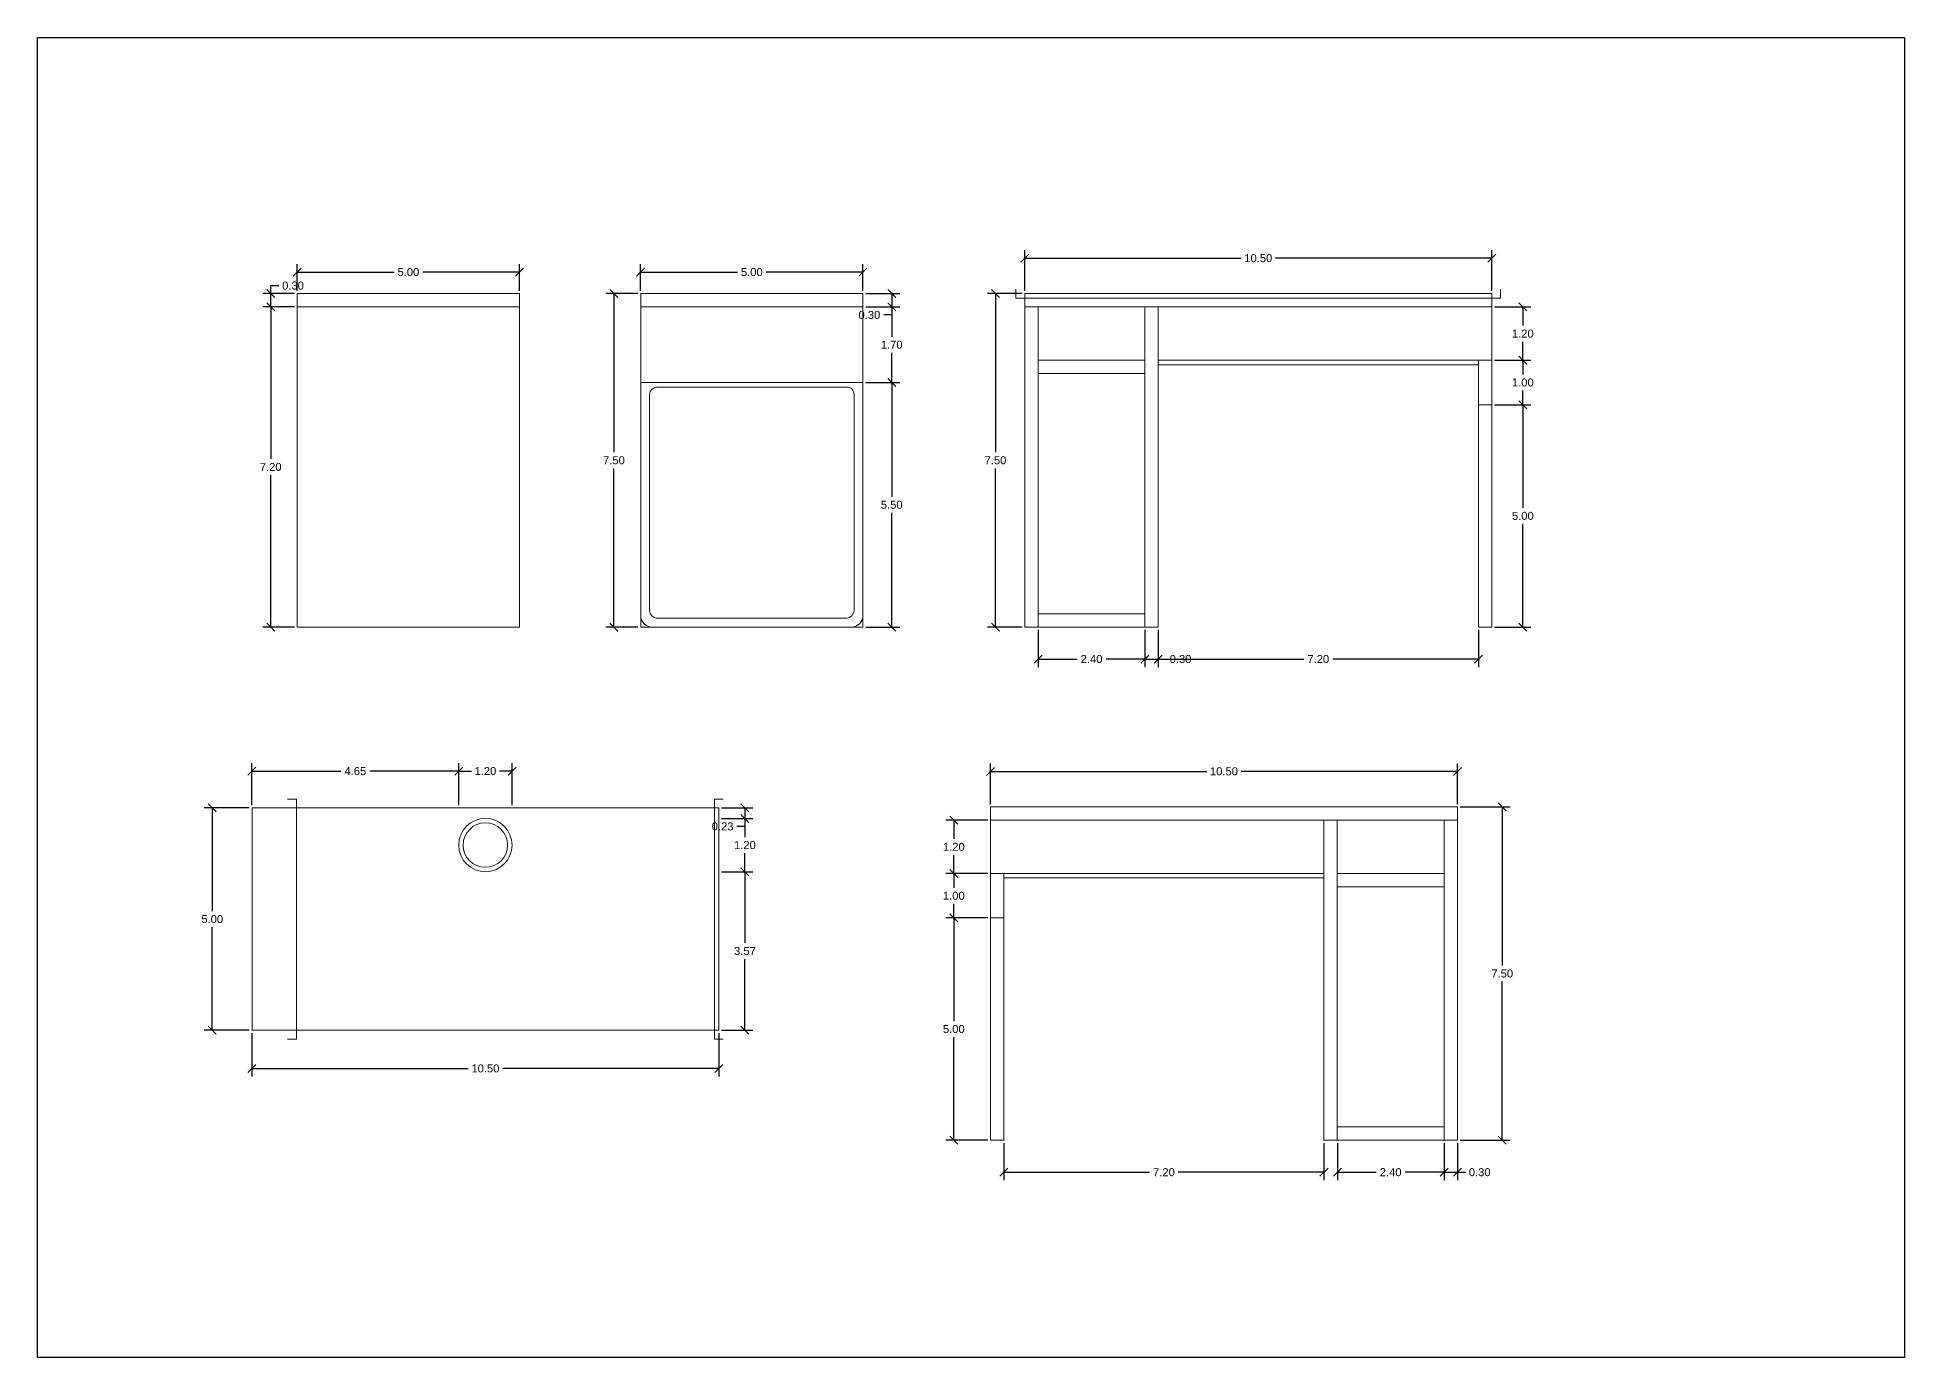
# Model space of a CAD drawing. Header units: centimetres. Extents: x -239 to 1959, y -161 to 626.
# Drawn here: x 314.11 to 356.11, y 596.29 to 625.99 of the extents above; entities that cross this region are included whole.
import ezdxf

# ---------------------------------------------------------------- set-up
doc = ezdxf.new("R2010")
doc.units = ezdxf.units.CM
doc.header["$MEASUREMENT"] = 0
doc.layers.add('linee prospetti', color=1, linetype='Continuous', lineweight=18)
doc.layers.add('quote', color=7, linetype='Continuous', lineweight=5)
doc.styles.get("Standard").update_dxf_attribs({"font": 'Arial.ttf'})
doc.dimstyles.new('quote', dxfattribs={"dimtxt": 0.18, "dimasz": 0.18, "dimexe": 0.18, "dimexo": 0.0625, "dimgap": 0.09, "dimtad": 0, "dimtih": 1, "dimtoh": 1, "dimzin": 0, "dimdsep": 46, "dimtxsty": 'Standard', "dimblk": 'OBLIQUE', "dimblk1": 'OBLIQUE', "dimblk2": 'OBLIQUE', "dimcen": 0.09, "dimadec": 0, "dimazin": 0, "dimtfac": 1, "dimtofl": 0, "dimtmove": 0, "dimatfit": 3, "dimldrblk": 'OBLIQUE', "dimfxl": 1, "dimtolj": 1, "dimtzin": 0, "dimarcsym": 0})
doc.dimstyles.get("Standard").update_dxf_attribs({"dimtxt": 0.18, "dimasz": 0.18, "dimexe": 0.18, "dimexo": 0.0625, "dimgap": 0.09, "dimtad": 0, "dimtih": 1, "dimtoh": 1, "dimdec": 4, "dimzin": 0, "dimdsep": 46, "dimtxsty": 'Standard', "dimcen": 0.09, "dimadec": 0, "dimazin": 0, "dimtfac": 1, "dimtdec": 4, "dimtofl": 0, "dimtmove": 0, "dimatfit": 3, "dimfxl": 1, "dimtolj": 1, "dimtzin": 0, "dimarcsym": 0})

# ---------------------------------------------------------------- blocks, each defined once
blk = doc.blocks.new('_Oblique')
at = {"color": 0, "linetype": 'ByBlock', "lineweight": -2}
blk.add_line((-0.5, -0.5), (0.5, 0.5), dxfattribs=at)
blk = doc.blocks.new('*D515')
at = {"color": 0, "lineweight": -2, "transparency": 16777216}
for p, q in [((319.893, 619.927), (319.18, 619.927)), ((319.36, 619.927), (319.36, 616.508)), ((319.36, 612.727), (319.36, 616.146)), ((319.893, 612.727), (319.18, 612.727))]:
    blk.add_line(p, q, dxfattribs=at)
at = {"layer": 'Defpoints', "color": 0, "transparency": 16777216}
for p in [(319.36, 619.927), (319.956, 619.927), (319.956, 612.727)]:
    blk.add_point(p, dxfattribs=at)
at = {"color": 0, "lineweight": -2, "transparency": 16777216, "xscale": 0.18, "yscale": 0.18, "zscale": 0.18}
for p, rotation in [((319.36, 619.927), 90), ((319.36, 612.727), 270)]:
    blk.add_blockref('_Oblique', p, dxfattribs=dict(at, rotation=rotation))
at = {"color": 0, "transparency": 16777216, "insert": (319.36, 616.327), "char_height": 0.18, "attachment_point": 5}
blk.add_mtext('\\A1;7.20', dxfattribs=at)
blk = doc.blocks.new('*D516')
at = {"color": 0, "lineweight": -2, "transparency": 16777216}
for p, q in [((319.956, 620.289), (319.956, 620.891)), ((324.956, 620.289), (324.956, 620.891)), ((319.956, 620.711), (322.134, 620.711)), ((324.956, 620.711), (322.778, 620.711))]:
    blk.add_line(p, q, dxfattribs=at)
at = {"layer": 'Defpoints', "color": 0, "transparency": 16777216}
for p in [(324.956, 620.711), (319.956, 620.227), (324.956, 620.227)]:
    blk.add_point(p, dxfattribs=at)
at = {"color": 0, "lineweight": -2, "transparency": 16777216, "xscale": 0.18, "yscale": 0.18, "zscale": 0.18, "rotation": 180}
blk.add_blockref('_Oblique', (319.956, 620.711), dxfattribs=at)
at = {"color": 0, "lineweight": -2, "transparency": 16777216, "xscale": 0.18, "yscale": 0.18, "zscale": 0.18}
blk.add_blockref('_Oblique', (324.956, 620.711), dxfattribs=at)
at = {"color": 0, "transparency": 16777216, "insert": (322.456, 620.711), "char_height": 0.18, "attachment_point": 5}
blk.add_mtext('\\A1;5.00', dxfattribs=at)
blk = doc.blocks.new('*D517')
at = {"color": 0, "lineweight": -2, "transparency": 16777216}
for p, q in [((319.36, 620.227), (319.36, 620.407)), ((319.36, 620.407), (319.54, 620.407)), ((319.893, 620.227), (319.18, 620.227)), ((319.893, 619.927), (319.18, 619.927)), ((319.36, 619.927), (319.36, 620.227))]:
    blk.add_line(p, q, dxfattribs=at)
at = {"layer": 'Defpoints', "color": 0, "transparency": 16777216}
for p in [(319.36, 620.227), (319.956, 620.227), (319.956, 619.927)]:
    blk.add_point(p, dxfattribs=at)
at = {"color": 0, "lineweight": -2, "transparency": 16777216, "xscale": 0.18, "yscale": 0.18, "zscale": 0.18}
for p, rotation in [((319.36, 620.227), 90), ((319.36, 619.927), 270)]:
    blk.add_blockref('_Oblique', p, dxfattribs=dict(at, rotation=rotation))
at = {"color": 0, "transparency": 16777216, "insert": (319.862, 620.407), "char_height": 0.18, "attachment_point": 5}
blk.add_mtext('\\A1;0.30', dxfattribs=at)
blk = doc.blocks.new('*D519')
at = {"color": 0, "lineweight": -2, "transparency": 16777216}
for p, q in [((327.619, 620.227), (326.9, 620.227)), ((327.08, 620.227), (327.08, 616.658)), ((327.08, 612.727), (327.08, 616.296)), ((327.619, 612.727), (326.9, 612.727))]:
    blk.add_line(p, q, dxfattribs=at)
at = {"layer": 'Defpoints', "color": 0, "transparency": 16777216}
for p in [(327.08, 620.227), (327.681, 620.227), (327.681, 612.727)]:
    blk.add_point(p, dxfattribs=at)
at = {"color": 0, "lineweight": -2, "transparency": 16777216, "xscale": 0.18, "yscale": 0.18, "zscale": 0.18}
for p, rotation in [((327.08, 620.227), 90), ((327.08, 612.727), 270)]:
    blk.add_blockref('_Oblique', p, dxfattribs=dict(at, rotation=rotation))
at = {"color": 0, "transparency": 16777216, "insert": (327.08, 616.477), "char_height": 0.18, "attachment_point": 5}
blk.add_mtext('\\A1;7.50', dxfattribs=at)
blk = doc.blocks.new('*D520')
at = {"color": 0, "lineweight": -2, "transparency": 16777216}
for p, q in [((332.744, 620.227), (333.508, 620.227)), ((332.744, 619.927), (333.508, 619.927)), ((333.328, 620.227), (333.328, 619.927)), ((333.328, 619.927), (333.328, 619.747)), ((333.328, 619.747), (333.148, 619.747))]:
    blk.add_line(p, q, dxfattribs=at)
at = {"layer": 'Defpoints', "color": 0, "transparency": 16777216}
for p in [(332.681, 620.227), (332.681, 619.927), (333.328, 619.927)]:
    blk.add_point(p, dxfattribs=at)
at = {"color": 0, "lineweight": -2, "transparency": 16777216, "xscale": 0.18, "yscale": 0.18, "zscale": 0.18}
for p, rotation in [((333.328, 620.227), 90), ((333.328, 619.927), 270)]:
    blk.add_blockref('_Oblique', p, dxfattribs=dict(at, rotation=rotation))
at = {"color": 0, "transparency": 16777216, "insert": (332.826, 619.747), "char_height": 0.18, "attachment_point": 5}
blk.add_mtext('\\A1;0.30', dxfattribs=at)
blk = doc.blocks.new('*D521')
at = {"color": 0, "lineweight": -2, "transparency": 16777216}
for p, q in [((332.744, 619.927), (333.508, 619.927)), ((333.328, 619.927), (333.328, 619.258)), ((333.328, 618.227), (333.328, 618.896)), ((332.744, 618.227), (333.508, 618.227))]:
    blk.add_line(p, q, dxfattribs=at)
at = {"layer": 'Defpoints', "color": 0, "transparency": 16777216}
for p in [(332.681, 619.927), (332.681, 618.227), (333.328, 618.227)]:
    blk.add_point(p, dxfattribs=at)
at = {"color": 0, "lineweight": -2, "transparency": 16777216, "xscale": 0.18, "yscale": 0.18, "zscale": 0.18}
for p, rotation in [((333.328, 619.927), 90), ((333.328, 618.227), 270)]:
    blk.add_blockref('_Oblique', p, dxfattribs=dict(at, rotation=rotation))
at = {"color": 0, "transparency": 16777216, "insert": (333.328, 619.077), "char_height": 0.18, "attachment_point": 5}
blk.add_mtext('\\A1;1.70', dxfattribs=at)
blk = doc.blocks.new('*D522')
at = {"color": 0, "lineweight": -2, "transparency": 16777216}
for p, q in [((332.744, 618.227), (333.508, 618.227)), ((333.328, 618.227), (333.328, 615.658)), ((333.328, 612.727), (333.328, 615.296)), ((332.744, 612.727), (333.508, 612.727))]:
    blk.add_line(p, q, dxfattribs=at)
at = {"layer": 'Defpoints', "color": 0, "transparency": 16777216}
for p in [(332.681, 618.227), (332.681, 612.727), (333.328, 612.727)]:
    blk.add_point(p, dxfattribs=at)
at = {"color": 0, "lineweight": -2, "transparency": 16777216, "xscale": 0.18, "yscale": 0.18, "zscale": 0.18}
for p, rotation in [((333.328, 618.227), 90), ((333.328, 612.727), 270)]:
    blk.add_blockref('_Oblique', p, dxfattribs=dict(at, rotation=rotation))
at = {"color": 0, "transparency": 16777216, "insert": (333.328, 615.477), "char_height": 0.18, "attachment_point": 5}
blk.add_mtext('\\A1;5.50', dxfattribs=at)
blk = doc.blocks.new('*D518')
at = {"color": 0, "lineweight": -2, "transparency": 16777216}
for p, q in [((327.681, 620.289), (327.681, 620.891)), ((332.681, 620.289), (332.681, 620.891)), ((327.681, 620.711), (329.859, 620.711)), ((332.681, 620.711), (330.504, 620.711))]:
    blk.add_line(p, q, dxfattribs=at)
at = {"layer": 'Defpoints', "color": 0, "transparency": 16777216}
for p in [(332.681, 620.711), (327.681, 620.227), (332.681, 620.227)]:
    blk.add_point(p, dxfattribs=at)
at = {"color": 0, "lineweight": -2, "transparency": 16777216, "xscale": 0.18, "yscale": 0.18, "zscale": 0.18, "rotation": 180}
blk.add_blockref('_Oblique', (327.681, 620.711), dxfattribs=at)
at = {"color": 0, "lineweight": -2, "transparency": 16777216, "xscale": 0.18, "yscale": 0.18, "zscale": 0.18}
blk.add_blockref('_Oblique', (332.681, 620.711), dxfattribs=at)
at = {"color": 0, "transparency": 16777216, "insert": (330.181, 620.711), "char_height": 0.18, "attachment_point": 5}
blk.add_mtext('\\A1;5.00', dxfattribs=at)
blk = doc.blocks.new('*D523')
at = {"color": 0, "lineweight": -2, "transparency": 16777216}
for p, q in [((336.261, 620.227), (335.481, 620.227)), ((335.661, 620.227), (335.661, 616.658)), ((335.661, 612.727), (335.661, 616.296)), ((336.261, 612.727), (335.481, 612.727))]:
    blk.add_line(p, q, dxfattribs=at)
at = {"layer": 'Defpoints', "color": 0, "transparency": 16777216}
for p in [(335.661, 620.227), (336.323, 620.227), (336.323, 612.727)]:
    blk.add_point(p, dxfattribs=at)
at = {"color": 0, "lineweight": -2, "transparency": 16777216, "xscale": 0.18, "yscale": 0.18, "zscale": 0.18}
for p, rotation in [((335.661, 620.227), 90), ((335.661, 612.727), 270)]:
    blk.add_blockref('_Oblique', p, dxfattribs=dict(at, rotation=rotation))
at = {"color": 0, "transparency": 16777216, "insert": (335.661, 616.477), "char_height": 0.18, "attachment_point": 5}
blk.add_mtext('\\A1;7.50', dxfattribs=at)
blk = doc.blocks.new('*D524')
at = {"color": 0, "lineweight": -2, "transparency": 16777216}
for p, q in [((336.323, 620.289), (336.323, 621.205)), ((346.823, 620.289), (346.823, 621.205)), ((336.323, 621.025), (341.189, 621.025)), ((346.823, 621.025), (341.958, 621.025))]:
    blk.add_line(p, q, dxfattribs=at)
at = {"layer": 'Defpoints', "color": 0, "transparency": 16777216}
for p in [(346.823, 621.025), (336.323, 620.227), (346.823, 620.227)]:
    blk.add_point(p, dxfattribs=at)
at = {"color": 0, "lineweight": -2, "transparency": 16777216, "xscale": 0.18, "yscale": 0.18, "zscale": 0.18, "rotation": 180}
blk.add_blockref('_Oblique', (336.323, 621.025), dxfattribs=at)
at = {"color": 0, "lineweight": -2, "transparency": 16777216, "xscale": 0.18, "yscale": 0.18, "zscale": 0.18}
blk.add_blockref('_Oblique', (346.823, 621.025), dxfattribs=at)
at = {"color": 0, "transparency": 16777216, "insert": (341.573, 621.025), "char_height": 0.18, "attachment_point": 5}
blk.add_mtext('\\A1;10.50', dxfattribs=at)
blk = doc.blocks.new('*D525')
at = {"color": 0, "lineweight": -2, "transparency": 16777216}
for p, q in [((336.623, 612.664), (336.623, 611.827)), ((339.023, 612.664), (339.023, 611.827)), ((336.623, 612.007), (337.498, 612.007)), ((339.023, 612.007), (338.149, 612.007))]:
    blk.add_line(p, q, dxfattribs=at)
at = {"layer": 'Defpoints', "color": 0, "transparency": 16777216}
for p in [(336.623, 612.727), (339.023, 612.727), (339.023, 612.007)]:
    blk.add_point(p, dxfattribs=at)
at = {"color": 0, "lineweight": -2, "transparency": 16777216, "xscale": 0.18, "yscale": 0.18, "zscale": 0.18, "rotation": 180}
blk.add_blockref('_Oblique', (336.623, 612.007), dxfattribs=at)
at = {"color": 0, "lineweight": -2, "transparency": 16777216, "xscale": 0.18, "yscale": 0.18, "zscale": 0.18}
blk.add_blockref('_Oblique', (339.023, 612.007), dxfattribs=at)
at = {"color": 0, "transparency": 16777216, "insert": (337.823, 612.007), "char_height": 0.18, "attachment_point": 5}
blk.add_mtext('\\A1;2.40', dxfattribs=at)
blk = doc.blocks.new('*D527')
at = {"color": 0, "lineweight": -2, "transparency": 16777216}
for p, q in [((339.323, 612.664), (339.323, 611.827)), ((346.523, 612.664), (346.523, 611.827)), ((339.323, 612.007), (342.6, 612.007)), ((346.523, 612.007), (343.247, 612.007))]:
    blk.add_line(p, q, dxfattribs=at)
at = {"layer": 'Defpoints', "color": 0, "transparency": 16777216}
for p in [(339.323, 612.727), (346.523, 612.727), (346.523, 612.007)]:
    blk.add_point(p, dxfattribs=at)
at = {"color": 0, "lineweight": -2, "transparency": 16777216, "xscale": 0.18, "yscale": 0.18, "zscale": 0.18, "rotation": 180}
blk.add_blockref('_Oblique', (339.323, 612.007), dxfattribs=at)
at = {"color": 0, "lineweight": -2, "transparency": 16777216, "xscale": 0.18, "yscale": 0.18, "zscale": 0.18}
blk.add_blockref('_Oblique', (346.523, 612.007), dxfattribs=at)
at = {"color": 0, "transparency": 16777216, "insert": (342.923, 612.007), "char_height": 0.18, "attachment_point": 5}
blk.add_mtext('\\A1;7.20', dxfattribs=at)
blk = doc.blocks.new('*D528')
at = {"color": 0, "lineweight": -2, "transparency": 16777216}
for p, q in [((346.886, 619.927), (347.703, 619.927)), ((347.523, 619.927), (347.523, 619.508)), ((347.523, 618.727), (347.523, 619.146)), ((346.886, 618.727), (347.703, 618.727))]:
    blk.add_line(p, q, dxfattribs=at)
at = {"layer": 'Defpoints', "color": 0, "transparency": 16777216}
for p in [(346.823, 619.927), (346.823, 618.727), (347.523, 618.727)]:
    blk.add_point(p, dxfattribs=at)
at = {"color": 0, "lineweight": -2, "transparency": 16777216, "xscale": 0.18, "yscale": 0.18, "zscale": 0.18}
for p, rotation in [((347.523, 619.927), 90), ((347.523, 618.727), 270)]:
    blk.add_blockref('_Oblique', p, dxfattribs=dict(at, rotation=rotation))
at = {"color": 0, "transparency": 16777216, "insert": (347.523, 619.327), "char_height": 0.18, "attachment_point": 5}
blk.add_mtext('\\A1;1.20', dxfattribs=at)
blk = doc.blocks.new('*D529')
at = {"color": 0, "lineweight": -2, "transparency": 16777216}
for p, q in [((346.886, 618.727), (347.703, 618.727)), ((347.523, 618.727), (347.523, 618.408)), ((347.523, 617.727), (347.523, 618.046)), ((346.886, 617.727), (347.703, 617.727))]:
    blk.add_line(p, q, dxfattribs=at)
at = {"layer": 'Defpoints', "color": 0, "transparency": 16777216}
for p in [(346.823, 618.727), (346.823, 617.727), (347.523, 617.727)]:
    blk.add_point(p, dxfattribs=at)
at = {"color": 0, "lineweight": -2, "transparency": 16777216, "xscale": 0.18, "yscale": 0.18, "zscale": 0.18}
for p, rotation in [((347.523, 618.727), 90), ((347.523, 617.727), 270)]:
    blk.add_blockref('_Oblique', p, dxfattribs=dict(at, rotation=rotation))
at = {"color": 0, "transparency": 16777216, "insert": (347.523, 618.227), "char_height": 0.18, "attachment_point": 5}
blk.add_mtext('\\A1;1.00', dxfattribs=at)
blk = doc.blocks.new('*D530')
at = {"color": 0, "lineweight": -2, "transparency": 16777216}
for p, q in [((346.886, 617.727), (347.703, 617.727)), ((347.523, 617.727), (347.523, 615.408)), ((347.523, 612.727), (347.523, 615.046)), ((346.886, 612.727), (347.703, 612.727))]:
    blk.add_line(p, q, dxfattribs=at)
at = {"layer": 'Defpoints', "color": 0, "transparency": 16777216}
for p in [(346.823, 617.727), (346.823, 612.727), (347.523, 612.727)]:
    blk.add_point(p, dxfattribs=at)
at = {"color": 0, "lineweight": -2, "transparency": 16777216, "xscale": 0.18, "yscale": 0.18, "zscale": 0.18}
for p, rotation in [((347.523, 617.727), 90), ((347.523, 612.727), 270)]:
    blk.add_blockref('_Oblique', p, dxfattribs=dict(at, rotation=rotation))
at = {"color": 0, "transparency": 16777216, "insert": (347.523, 615.227), "char_height": 0.18, "attachment_point": 5}
blk.add_mtext('\\A1;5.00', dxfattribs=at)
blk = doc.blocks.new('*D536')
at = {"color": 0, "lineweight": -2, "transparency": 16777216}
for p, q in [((318.877, 608.657), (317.865, 608.657)), ((318.045, 608.657), (318.045, 606.338)), ((318.045, 603.657), (318.045, 605.976)), ((318.877, 603.657), (317.865, 603.657))]:
    blk.add_line(p, q, dxfattribs=at)
at = {"layer": 'Defpoints', "color": 0, "transparency": 16777216}
for p in [(318.045, 608.657), (318.939, 608.657), (318.939, 603.657)]:
    blk.add_point(p, dxfattribs=at)
at = {"color": 0, "lineweight": -2, "transparency": 16777216, "xscale": 0.18, "yscale": 0.18, "zscale": 0.18}
for p, rotation in [((318.045, 608.657), 90), ((318.045, 603.657), 270)]:
    blk.add_blockref('_Oblique', p, dxfattribs=dict(at, rotation=rotation))
at = {"color": 0, "transparency": 16777216, "insert": (318.045, 606.157), "char_height": 0.18, "attachment_point": 5}
blk.add_mtext('\\A1;5.00', dxfattribs=at)
blk = doc.blocks.new('*D537')
at = {"color": 0, "lineweight": -2, "transparency": 16777216}
for p, q in [((318.939, 603.594), (318.939, 602.618)), ((329.439, 603.594), (329.439, 602.618)), ((318.939, 602.798), (323.805, 602.798)), ((329.439, 602.798), (324.574, 602.798))]:
    blk.add_line(p, q, dxfattribs=at)
at = {"layer": 'Defpoints', "color": 0, "transparency": 16777216}
for p in [(318.939, 603.657), (329.439, 603.657), (329.439, 602.798)]:
    blk.add_point(p, dxfattribs=at)
at = {"color": 0, "lineweight": -2, "transparency": 16777216, "xscale": 0.18, "yscale": 0.18, "zscale": 0.18, "rotation": 180}
blk.add_blockref('_Oblique', (318.939, 602.798), dxfattribs=at)
at = {"color": 0, "lineweight": -2, "transparency": 16777216, "xscale": 0.18, "yscale": 0.18, "zscale": 0.18}
blk.add_blockref('_Oblique', (329.439, 602.798), dxfattribs=at)
at = {"color": 0, "transparency": 16777216, "insert": (324.189, 602.798), "char_height": 0.18, "attachment_point": 5}
blk.add_mtext('\\A1;10.50', dxfattribs=at)
blk = doc.blocks.new('*D532')
at = {"color": 0, "lineweight": -2, "transparency": 16777216}
for p, q in [((329.502, 608.422), (330.206, 608.422)), ((330.026, 608.422), (330.026, 608.003)), ((330.026, 607.222), (330.026, 607.641)), ((329.502, 607.222), (330.206, 607.222))]:
    blk.add_line(p, q, dxfattribs=at)
at = {"layer": 'Defpoints', "color": 0, "transparency": 16777216}
for p in [(329.439, 608.422), (329.439, 607.222), (330.026, 607.222)]:
    blk.add_point(p, dxfattribs=at)
at = {"color": 0, "lineweight": -2, "transparency": 16777216, "xscale": 0.18, "yscale": 0.18, "zscale": 0.18}
for p, rotation in [((330.026, 608.422), 90), ((330.026, 607.222), 270)]:
    blk.add_blockref('_Oblique', p, dxfattribs=dict(at, rotation=rotation))
at = {"color": 0, "transparency": 16777216, "insert": (330.026, 607.822), "char_height": 0.18, "attachment_point": 5}
blk.add_mtext('\\A1;1.20', dxfattribs=at)
blk = doc.blocks.new('*D534')
at = {"color": 0, "lineweight": -2, "transparency": 16777216}
for p, q in [((318.939, 608.719), (318.939, 609.667)), ((318.939, 609.487), (320.937, 609.487)), ((323.589, 609.487), (321.591, 609.487)), ((323.589, 608.719), (323.589, 609.667))]:
    blk.add_line(p, q, dxfattribs=at)
at = {"layer": 'Defpoints', "color": 0, "transparency": 16777216}
for p in [(318.939, 609.487), (318.939, 608.657), (323.589, 608.657)]:
    blk.add_point(p, dxfattribs=at)
at = {"color": 0, "lineweight": -2, "transparency": 16777216, "xscale": 0.18, "yscale": 0.18, "zscale": 0.18, "rotation": 180}
blk.add_blockref('_Oblique', (318.939, 609.487), dxfattribs=at)
at = {"color": 0, "lineweight": -2, "transparency": 16777216, "xscale": 0.18, "yscale": 0.18, "zscale": 0.18}
blk.add_blockref('_Oblique', (323.589, 609.487), dxfattribs=at)
at = {"color": 0, "transparency": 16777216, "insert": (321.264, 609.487), "char_height": 0.18, "attachment_point": 5}
blk.add_mtext('\\A1;4.65', dxfattribs=at)
blk = doc.blocks.new('*D535')
at = {"color": 0, "lineweight": -2, "transparency": 16777216}
for p, q in [((323.589, 608.719), (323.589, 609.667)), ((323.589, 609.487), (323.875, 609.487)), ((324.789, 609.487), (324.504, 609.487)), ((324.789, 608.719), (324.789, 609.667))]:
    blk.add_line(p, q, dxfattribs=at)
at = {"layer": 'Defpoints', "color": 0, "transparency": 16777216}
for p in [(324.789, 609.487), (323.589, 608.657), (324.789, 608.657)]:
    blk.add_point(p, dxfattribs=at)
at = {"color": 0, "lineweight": -2, "transparency": 16777216, "xscale": 0.18, "yscale": 0.18, "zscale": 0.18, "rotation": 180}
blk.add_blockref('_Oblique', (323.589, 609.487), dxfattribs=at)
at = {"color": 0, "lineweight": -2, "transparency": 16777216, "xscale": 0.18, "yscale": 0.18, "zscale": 0.18}
blk.add_blockref('_Oblique', (324.789, 609.487), dxfattribs=at)
at = {"color": 0, "transparency": 16777216, "insert": (324.189, 609.487), "char_height": 0.18, "attachment_point": 5}
blk.add_mtext('\\A1;1.20', dxfattribs=at)
blk = doc.blocks.new('*D538')
at = {"color": 0, "lineweight": -2, "transparency": 16777216}
for p, q in [((343.351, 601.12), (343.351, 600.283)), ((345.751, 601.12), (345.751, 600.283)), ((343.351, 600.463), (344.225, 600.463)), ((345.751, 600.463), (344.877, 600.463))]:
    blk.add_line(p, q, dxfattribs=at)
at = {"layer": 'Defpoints', "color": 0, "transparency": 16777216}
for p in [(343.351, 601.183), (345.751, 601.183), (345.751, 600.463)]:
    blk.add_point(p, dxfattribs=at)
at = {"color": 0, "lineweight": -2, "transparency": 16777216, "xscale": 0.18, "yscale": 0.18, "zscale": 0.18, "rotation": 180}
blk.add_blockref('_Oblique', (343.351, 600.463), dxfattribs=at)
at = {"color": 0, "lineweight": -2, "transparency": 16777216, "xscale": 0.18, "yscale": 0.18, "zscale": 0.18}
blk.add_blockref('_Oblique', (345.751, 600.463), dxfattribs=at)
at = {"color": 0, "transparency": 16777216, "insert": (344.551, 600.463), "char_height": 0.18, "attachment_point": 5}
blk.add_mtext('\\A1;2.40', dxfattribs=at)
blk = doc.blocks.new('*D539')
at = {"color": 0, "lineweight": -2, "transparency": 16777216}
for p, q in [((335.851, 601.12), (335.851, 600.283)), ((343.051, 601.12), (343.051, 600.283)), ((335.851, 600.463), (339.128, 600.463)), ((343.051, 600.463), (339.774, 600.463))]:
    blk.add_line(p, q, dxfattribs=at)
at = {"layer": 'Defpoints', "color": 0, "transparency": 16777216}
for p in [(335.851, 601.183), (343.051, 601.183), (343.051, 600.463)]:
    blk.add_point(p, dxfattribs=at)
at = {"color": 0, "lineweight": -2, "transparency": 16777216, "xscale": 0.18, "yscale": 0.18, "zscale": 0.18, "rotation": 180}
blk.add_blockref('_Oblique', (335.851, 600.463), dxfattribs=at)
at = {"color": 0, "lineweight": -2, "transparency": 16777216, "xscale": 0.18, "yscale": 0.18, "zscale": 0.18}
blk.add_blockref('_Oblique', (343.051, 600.463), dxfattribs=at)
at = {"color": 0, "transparency": 16777216, "insert": (339.451, 600.463), "char_height": 0.18, "attachment_point": 5}
blk.add_mtext('\\A1;7.20', dxfattribs=at)
blk = doc.blocks.new('*D540')
at = {"color": 0, "lineweight": -2, "transparency": 16777216}
for p, q in [((345.751, 601.12), (345.751, 600.283)), ((346.051, 601.12), (346.051, 600.283)), ((345.751, 600.463), (346.051, 600.463)), ((346.051, 600.463), (346.231, 600.463))]:
    blk.add_line(p, q, dxfattribs=at)
at = {"layer": 'Defpoints', "color": 0, "transparency": 16777216}
for p in [(345.751, 601.183), (346.051, 601.183), (346.051, 600.463)]:
    blk.add_point(p, dxfattribs=at)
at = {"color": 0, "lineweight": -2, "transparency": 16777216, "xscale": 0.18, "yscale": 0.18, "zscale": 0.18, "rotation": 180}
blk.add_blockref('_Oblique', (345.751, 600.463), dxfattribs=at)
at = {"color": 0, "lineweight": -2, "transparency": 16777216, "xscale": 0.18, "yscale": 0.18, "zscale": 0.18}
blk.add_blockref('_Oblique', (346.051, 600.463), dxfattribs=at)
at = {"color": 0, "transparency": 16777216, "insert": (346.553, 600.463), "char_height": 0.18, "attachment_point": 5}
blk.add_mtext('\\A1;0.30', dxfattribs=at)
blk = doc.blocks.new('*D541')
at = {"color": 0, "lineweight": -2, "transparency": 16777216}
for p, q in [((335.551, 608.745), (335.551, 609.661)), ((335.551, 609.481), (340.416, 609.481)), ((346.051, 609.481), (341.185, 609.481)), ((346.051, 608.745), (346.051, 609.661))]:
    blk.add_line(p, q, dxfattribs=at)
at = {"layer": 'Defpoints', "color": 0, "transparency": 16777216}
for p in [(346.051, 609.481), (335.551, 608.683), (346.051, 608.683)]:
    blk.add_point(p, dxfattribs=at)
at = {"color": 0, "lineweight": -2, "transparency": 16777216, "xscale": 0.18, "yscale": 0.18, "zscale": 0.18, "rotation": 180}
blk.add_blockref('_Oblique', (335.551, 609.481), dxfattribs=at)
at = {"color": 0, "lineweight": -2, "transparency": 16777216, "xscale": 0.18, "yscale": 0.18, "zscale": 0.18}
blk.add_blockref('_Oblique', (346.051, 609.481), dxfattribs=at)
at = {"color": 0, "transparency": 16777216, "insert": (340.801, 609.481), "char_height": 0.18, "attachment_point": 5}
blk.add_mtext('\\A1;10.50', dxfattribs=at)
blk = doc.blocks.new('*D542')
at = {"color": 0, "lineweight": -2, "transparency": 16777216}
for p, q in [((335.488, 608.383), (334.544, 608.383)), ((334.724, 608.383), (334.724, 607.964)), ((334.724, 607.183), (334.724, 607.601)), ((335.488, 607.183), (334.544, 607.183))]:
    blk.add_line(p, q, dxfattribs=at)
at = {"layer": 'Defpoints', "color": 0, "transparency": 16777216}
for p in [(335.551, 608.383), (334.724, 607.183), (335.551, 607.183)]:
    blk.add_point(p, dxfattribs=at)
at = {"color": 0, "lineweight": -2, "transparency": 16777216, "xscale": 0.18, "yscale": 0.18, "zscale": 0.18}
for p, rotation in [((334.724, 608.383), 90), ((334.724, 607.183), 270)]:
    blk.add_blockref('_Oblique', p, dxfattribs=dict(at, rotation=rotation))
at = {"color": 0, "transparency": 16777216, "insert": (334.724, 607.783), "char_height": 0.18, "attachment_point": 5}
blk.add_mtext('\\A1;1.20', dxfattribs=at)
blk = doc.blocks.new('*D543')
at = {"color": 0, "lineweight": -2, "transparency": 16777216}
for p, q in [((335.488, 607.183), (334.544, 607.183)), ((334.724, 607.183), (334.724, 606.864)), ((334.724, 606.183), (334.724, 606.501)), ((335.488, 606.183), (334.544, 606.183))]:
    blk.add_line(p, q, dxfattribs=at)
at = {"layer": 'Defpoints', "color": 0, "transparency": 16777216}
for p in [(335.551, 607.183), (334.724, 606.183), (335.551, 606.183)]:
    blk.add_point(p, dxfattribs=at)
at = {"color": 0, "lineweight": -2, "transparency": 16777216, "xscale": 0.18, "yscale": 0.18, "zscale": 0.18}
for p, rotation in [((334.724, 607.183), 90), ((334.724, 606.183), 270)]:
    blk.add_blockref('_Oblique', p, dxfattribs=dict(at, rotation=rotation))
at = {"color": 0, "transparency": 16777216, "insert": (334.724, 606.683), "char_height": 0.18, "attachment_point": 5}
blk.add_mtext('\\A1;1.00', dxfattribs=at)
blk = doc.blocks.new('*D544')
at = {"color": 0, "lineweight": -2, "transparency": 16777216}
for p, q in [((335.488, 606.183), (334.544, 606.183)), ((334.724, 606.183), (334.724, 603.864)), ((334.724, 601.183), (334.724, 603.501)), ((335.488, 601.183), (334.544, 601.183))]:
    blk.add_line(p, q, dxfattribs=at)
at = {"layer": 'Defpoints', "color": 0, "transparency": 16777216}
for p in [(335.551, 606.183), (334.724, 601.183), (335.551, 601.183)]:
    blk.add_point(p, dxfattribs=at)
at = {"color": 0, "lineweight": -2, "transparency": 16777216, "xscale": 0.18, "yscale": 0.18, "zscale": 0.18}
for p, rotation in [((334.724, 606.183), 90), ((334.724, 601.183), 270)]:
    blk.add_blockref('_Oblique', p, dxfattribs=dict(at, rotation=rotation))
at = {"color": 0, "transparency": 16777216, "insert": (334.724, 603.683), "char_height": 0.18, "attachment_point": 5}
blk.add_mtext('\\A1;5.00', dxfattribs=at)
blk = doc.blocks.new('*D545')
at = {"color": 0, "lineweight": -2, "transparency": 16777216}
for p, q in [((346.113, 608.683), (347.24, 608.683)), ((347.06, 608.683), (347.06, 605.114)), ((347.06, 601.183), (347.06, 604.751)), ((346.113, 601.183), (347.24, 601.183))]:
    blk.add_line(p, q, dxfattribs=at)
at = {"layer": 'Defpoints', "color": 0, "transparency": 16777216}
for p in [(346.051, 608.683), (346.051, 601.183), (347.06, 601.183)]:
    blk.add_point(p, dxfattribs=at)
at = {"color": 0, "lineweight": -2, "transparency": 16777216, "xscale": 0.18, "yscale": 0.18, "zscale": 0.18}
for p, rotation in [((347.06, 608.683), 90), ((347.06, 601.183), 270)]:
    blk.add_blockref('_Oblique', p, dxfattribs=dict(at, rotation=rotation))
at = {"color": 0, "transparency": 16777216, "insert": (347.06, 604.933), "char_height": 0.18, "attachment_point": 5}
blk.add_mtext('\\A1;7.50', dxfattribs=at)
blk = doc.blocks.new('*D640')
at = {"layer": 'Defpoints', "color": 0, "transparency": 16777216}
for p in [(339.023, 612.727), (339.323, 612.727), (339.323, 612.007)]:
    blk.add_point(p, dxfattribs=at)
at = {"layer": 'quote', "color": 0, "lineweight": -2, "transparency": 16777216}
for p, q in [((339.023, 612.664), (339.023, 611.827)), ((339.323, 612.664), (339.323, 611.827)), ((339.023, 612.007), (339.323, 612.007)), ((339.323, 612.007), (339.503, 612.007))]:
    blk.add_line(p, q, dxfattribs=at)
at = {"layer": 'quote', "color": 0, "lineweight": -2, "transparency": 16777216, "xscale": 0.18, "yscale": 0.18, "zscale": 0.18, "rotation": 180}
blk.add_blockref('_Oblique', (339.023, 612.007), dxfattribs=at)
at = {"layer": 'quote', "color": 0, "lineweight": -2, "transparency": 16777216, "xscale": 0.18, "yscale": 0.18, "zscale": 0.18}
blk.add_blockref('_Oblique', (339.323, 612.007), dxfattribs=at)
at = {"layer": 'quote', "color": 0, "transparency": 16777216, "insert": (339.825, 612.007), "char_height": 0.18, "attachment_point": 5}
blk.add_mtext('\\A1;0.30', dxfattribs=at)
blk = doc.blocks.new('*D641')
at = {"layer": 'Defpoints', "color": 0, "transparency": 16777216}
for p in [(329.439, 608.657), (329.439, 608.422), (330.026, 608.422)]:
    blk.add_point(p, dxfattribs=at)
at = {"layer": 'quote', "color": 0, "lineweight": -2, "transparency": 16777216}
for p, q in [((329.502, 608.657), (330.206, 608.657)), ((330.026, 608.657), (330.026, 608.422)), ((329.502, 608.422), (330.206, 608.422)), ((330.026, 608.242), (329.846, 608.242)), ((330.026, 608.422), (330.026, 608.242))]:
    blk.add_line(p, q, dxfattribs=at)
at = {"layer": 'quote', "color": 0, "lineweight": -2, "transparency": 16777216, "xscale": 0.18, "yscale": 0.18, "zscale": 0.18}
for p, rotation in [((330.026, 608.657), 90), ((330.026, 608.422), 270)]:
    blk.add_blockref('_Oblique', p, dxfattribs=dict(at, rotation=rotation))
at = {"layer": 'quote', "color": 0, "transparency": 16777216, "insert": (329.524, 608.242), "char_height": 0.18, "attachment_point": 5}
blk.add_mtext('\\A1;0.23', dxfattribs=at)
blk = doc.blocks.new('*D642')
at = {"layer": 'Defpoints', "color": 0, "transparency": 16777216}
for p in [(329.439, 607.222), (330.026, 607.222), (329.439, 603.657)]:
    blk.add_point(p, dxfattribs=at)
at = {"layer": 'quote', "color": 0, "lineweight": -2, "transparency": 16777216}
for p, q in [((329.502, 607.222), (330.206, 607.222)), ((330.026, 607.222), (330.026, 605.621)), ((330.026, 603.657), (330.026, 605.258)), ((329.502, 603.657), (330.206, 603.657))]:
    blk.add_line(p, q, dxfattribs=at)
at = {"layer": 'quote', "color": 0, "lineweight": -2, "transparency": 16777216, "xscale": 0.18, "yscale": 0.18, "zscale": 0.18}
for p, rotation in [((330.026, 607.222), 90), ((330.026, 603.657), 270)]:
    blk.add_blockref('_Oblique', p, dxfattribs=dict(at, rotation=rotation))
at = {"layer": 'quote', "color": 0, "transparency": 16777216, "insert": (330.026, 605.439), "char_height": 0.18, "attachment_point": 5}
blk.add_mtext('\\A1;3.57', dxfattribs=at)

msp = doc.modelspace()

# ---------------------------------------------------------------- linework, layer by layer
at = {"color": 3}
msp.add_lwpolyline([(314.11123, 596.2922), (314.11123, 625.9922), (356.11123, 625.9922), (356.11123, 596.2922)], close=True, dxfattribs=at)
at = {"layer": 'linee prospetti'}
for p, q in [((319.95595, 619.92673), (324.95595, 619.92673)), ((327.68144, 619.92673), (332.68144, 619.92673)), ((336.32327, 612.72673), (336.32327, 620.22673)), ((336.32327, 620.22673), (346.82327, 620.22673)), ((336.62327, 619.92673), (336.62327, 612.72673)), ((339.02327, 619.92673), (339.02327, 612.72673)), ((339.32327, 619.92673), (339.32327, 612.72673)), ((346.82327, 620.22673), (346.82327, 612.72673)), ((336.62327, 618.72673), (339.02327, 618.72673)), ((339.32327, 618.72673), (346.82327, 618.72673)), ((346.52327, 618.72673), (346.52327, 612.72673)), ((336.62327, 618.42673), (339.02327, 618.42673)), ((339.32327, 618.62673), (346.52327, 618.62673)), ((346.52327, 617.72673), (346.82327, 617.72673)), ((336.62327, 613.02673), (339.02327, 613.02673)), ((339.32327, 612.72673), (336.32327, 612.72673)), ((346.52327, 612.72673), (346.82327, 612.72673)), ((346.05082, 608.68268), (335.55082, 608.68268)), ((335.55082, 608.68268), (335.55082, 601.18268)), ((346.05082, 601.18268), (346.05082, 608.68268)), ((343.05082, 608.38268), (343.05082, 601.18268)), ((343.35082, 608.38268), (343.35082, 601.18268)), ((345.75082, 608.38268), (345.75082, 601.18268)), ((343.05082, 607.18268), (335.55082, 607.18268)), ((335.85082, 607.18268), (335.85082, 601.18268)), ((343.05082, 607.08268), (335.85082, 607.08268)), ((345.75082, 607.18268), (343.35082, 607.18268)), ((345.75082, 606.88268), (343.35082, 606.88268)), ((335.85082, 606.18268), (335.55082, 606.18268)), ((345.75082, 601.48268), (343.35082, 601.48268)), ((335.85082, 601.18268), (335.55082, 601.18268)), ((343.05082, 601.18268), (346.05082, 601.18268))]:
    msp.add_line(p, q, dxfattribs=at)
for points in [[(319.95595, 612.9551), (319.95595, 620.22673), (324.95595, 620.22673), (324.95595, 612.9551)], [(327.68144, 612.9551), (327.68144, 620.22673), (332.68144, 620.22673), (332.68144, 612.9551)], [(336.32327, 619.92673), (346.82327, 619.92673)], [(319.95595, 618.22673), (319.95595, 612.72673), (324.95595, 612.72673), (324.95595, 618.22673)], [(327.68144, 618.22673), (332.68144, 618.22673)], [(327.68144, 618.22673), (327.68144, 612.72673), (332.68144, 612.72673), (332.68144, 618.22673)], [(327.88144, 613.08843), (327.88144, 617.96503)], [(328.04113, 618.12673), (332.3591, 618.12673)], [(332.48144, 617.9735), (332.48144, 613.08843)], [(332.32175, 612.92673), (328.04113, 612.92673)], [(324.72741, 612.72673), (320.18449, 612.72673)], [(332.4529, 612.72673), (327.90998, 612.72673)], [(318.93937, 608.65679), (329.43937, 608.65679), (329.43937, 603.65679), (318.93937, 603.65679), (318.93937, 608.65679)], [(346.05082, 608.38268), (335.55082, 608.38268)]]:
    msp.add_lwpolyline(points, dxfattribs=at)
for radius in [0.6, 0.5]:
    msp.add_circle((324.18937, 607.82208), radius, dxfattribs=at)
for centre, radius, start, end in [((328.06255, 617.94588), 0.18211, 96.753634, 173.96423), ((332.30034, 617.95436), 0.18211, 353.96423, 71.174826), ((327.9456, 612.99091), 0.26658, 187.720679, 262.321507), ((328.06255, 613.10758), 0.18211, 186.03577, 263.246366), ((332.30034, 613.10758), 0.18211, 276.753634, 353.96423), ((332.41728, 612.99091), 0.26658, 277.678493, 352.279321)]:
    msp.add_arc(centre, radius, start, end, dxfattribs=at)
at = {"layer": 'quote'}
for p, q in [((336.12327, 620.12673), (336.12327, 620.32673)), ((336.32327, 620.12673), (336.12327, 620.12673)), ((336.32327, 620.12673), (346.82327, 620.12673)), ((346.82327, 620.12673), (347.02327, 620.12673)), ((347.02327, 620.12673), (347.02327, 620.32673)), ((319.93937, 608.85679), (319.73937, 608.85679)), ((319.93937, 608.65679), (319.93937, 608.85679)), ((329.33937, 608.65679), (329.33937, 608.85679)), ((329.33937, 608.85679), (329.53937, 608.85679)), ((329.33937, 608.65679), (329.33937, 603.65679)), ((329.33937, 603.65679), (329.33937, 603.45679)), ((329.33937, 603.45679), (329.53937, 603.45679))]:
    msp.add_line(p, q, dxfattribs=at)
msp.add_lwpolyline([(319.93937, 608.65679), (319.93937, 603.45679), (319.73937, 603.45679)], dxfattribs=at)

# ---------------------------------------------------------------- dimensions: what is measured, and where the dimension line sits
for base, p1, p2, picture, middle in [((346.82327, 621.02527), (336.32327, 620.22673), (346.82327, 620.22673), '*D524', (341.57327, 621.02527)), ((324.95595, 620.71133), (319.95595, 620.22673), (324.95595, 620.22673), '*D516', (322.45595, 620.71133)), ((332.68144, 620.71133), (327.68144, 620.22673), (332.68144, 620.22673), '*D518', (330.18144, 620.71133)), ((339.02327, 612.00743), (336.62327, 612.72673), (339.02327, 612.72673), '*D525', (337.82327, 612.00743)), ((346.52327, 612.00743), (339.32327, 612.72673), (346.52327, 612.72673), '*D527', (342.92327, 612.00743)), ((318.93937, 609.4867), (323.58937, 608.65679), (318.93937, 608.65679), '*D534', (321.26437, 609.4867)), ((324.78937, 609.4867), (323.58937, 608.65679), (324.78937, 608.65679), '*D535', (324.18937, 609.4867)), ((346.05082, 609.48123), (335.55082, 608.68268), (346.05082, 608.68268), '*D541', (340.80082, 609.48123)), ((329.43937, 602.79829), (318.93937, 603.65679), (329.43937, 603.65679), '*D537', (324.18937, 602.79829)), ((343.05082, 600.46339), (335.85082, 601.18268), (343.05082, 601.18268), '*D539', (339.45082, 600.46339)), ((345.75082, 600.46339), (343.35082, 601.18268), (345.75082, 601.18268), '*D538', (344.55082, 600.46339)), ((346.05082, 600.46339), (345.75082, 601.18268), (346.05082, 601.18268), '*D540', (346.55288, 600.46339))]:
    dim = msp.add_linear_dim(base=base, p1=p1, p2=p2, dimstyle='Standard', override={"dimdec": 2, "dimblk1": 'Oblique', "dimblk2": 'Oblique', "dimsah": 1})
    dim.commit()
    dim.dimension.update_dxf_attribs({"geometry": picture, "text_midpoint": middle})
for base, p1, p2, picture, middle in [((319.35959, 620.22673), (319.95595, 619.92673), (319.95595, 620.22673), '*D517', (319.86165, 620.40673)), ((319.35959, 619.92673), (319.95595, 612.72673), (319.95595, 619.92673), '*D515', (319.35959, 616.32673)), ((327.08038, 620.22673), (327.68144, 612.72673), (327.68144, 620.22673), '*D519', (327.08038, 616.47673)), ((333.32792, 619.92673), (332.68144, 620.22673), (332.68144, 619.92673), '*D520', (332.82586, 619.74673)), ((333.32792, 618.22673), (332.68144, 619.92673), (332.68144, 618.22673), '*D521', (333.32792, 619.07673)), ((335.66059, 620.22673), (336.32327, 612.72673), (336.32327, 620.22673), '*D523', (335.66059, 616.47673)), ((347.52286, 618.72673), (346.82327, 619.92673), (346.82327, 618.72673), '*D528', (347.52286, 619.32673)), ((347.52286, 617.72673), (346.82327, 618.72673), (346.82327, 617.72673), '*D529', (347.52286, 618.22673)), ((333.32792, 612.72673), (332.68144, 618.22673), (332.68144, 612.72673), '*D522', (333.32792, 615.47673)), ((347.52286, 612.72673), (346.82327, 617.72673), (346.82327, 612.72673), '*D530', (347.52286, 615.22673)), ((318.0449, 608.65679), (318.93937, 603.65679), (318.93937, 608.65679), '*D536', (318.0449, 606.15679)), ((347.05985, 601.18268), (346.05082, 608.68268), (346.05082, 601.18268), '*D545', (347.05985, 604.93268)), ((330.02607, 607.22208), (329.43937, 608.42208), (329.43937, 607.22208), '*D532', (330.02607, 607.82208)), ((334.72376, 607.18268), (335.55082, 608.38268), (335.55082, 607.18268), '*D542', (334.72376, 607.78268)), ((334.72376, 606.18268), (335.55082, 607.18268), (335.55082, 606.18268), '*D543', (334.72376, 606.68268)), ((334.72376, 601.18268), (335.55082, 606.18268), (335.55082, 601.18268), '*D544', (334.72376, 603.68268))]:
    dim = msp.add_linear_dim(base=base, p1=p1, p2=p2, angle=90, dimstyle='Standard', override={"dimdec": 2, "dimblk1": 'Oblique', "dimblk2": 'Oblique', "dimsah": 1})
    dim.commit()
    dim.dimension.update_dxf_attribs({"geometry": picture, "text_midpoint": middle})
dim = msp.add_linear_dim(base=(339.32327, 612.00743), p1=(339.02327, 612.72673), p2=(339.32327, 612.72673), dimstyle='quote', override={"dimtxt": 0.18}, dxfattribs=at)
dim.commit()
dim.dimension.update_dxf_attribs({"geometry": '*D640', "text_midpoint": (339.82533, 612.00743)})
for base, p1, p2, picture, middle in [((330.02607, 608.42208), (329.43937, 608.65679), (329.43937, 608.42208), '*D641', (329.52401, 608.24208)), ((330.02607, 607.22208), (329.43937, 603.65679), (329.43937, 607.22208), '*D642', (330.02607, 605.43944))]:
    dim = msp.add_linear_dim(base=base, p1=p1, p2=p2, angle=90, dimstyle='quote', dxfattribs=at)
    dim.commit()
    dim.dimension.update_dxf_attribs({"geometry": picture, "text_midpoint": middle})

doc.saveas('drawing.dxf')
